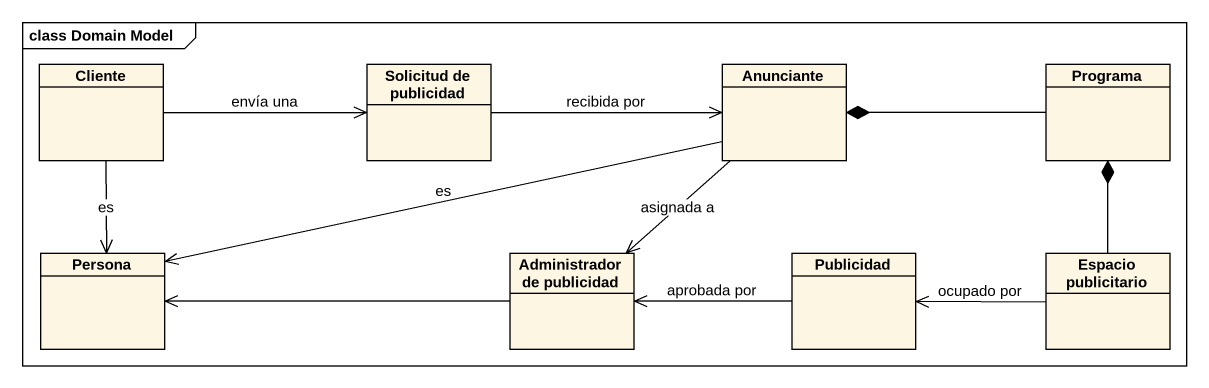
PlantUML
@startuml
mainframe class Domain Model
hide circle
hide empty members
class Cliente
class "Solicitud de publicidad" as Solicitud_de_publicidad
class Anunciante
class Programa
class Persona
class "Administrador de publicidad" as Administrador_de_publicidad
class Publicidad
class "Espacio publicitario" as Espacio_publicitario
Cliente -right-> Solicitud_de_publicidad : envía una
Cliente --> Persona : es
Solicitud_de_publicidad -right-> Anunciante : recibida por
Anunciante -left-> Persona : es
Anunciante --> Administrador_de_publicidad : asignada a
Programa -left-* Anunciante
Administrador_de_publicidad -left-> Persona
Publicidad -left-> Administrador_de_publicidad : aprobada por
Espacio_publicitario -up-* Programa
Espacio_publicitario -left-> Publicidad : ocupado por
@enduml
